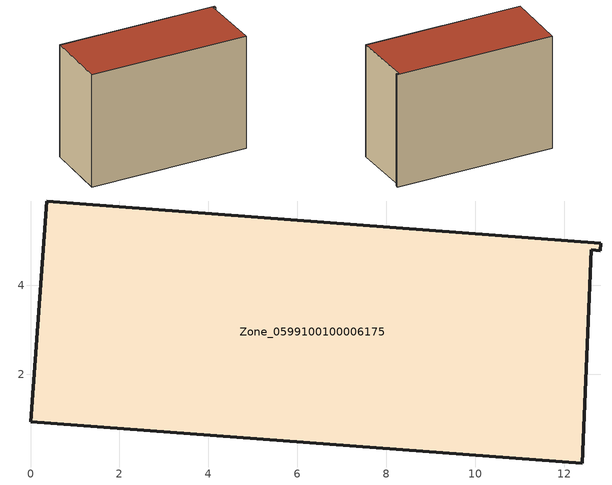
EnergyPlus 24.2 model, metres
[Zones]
Zone_0599100100006175
 floor ground (C_G): 0.37,5.9 12.83,4.95 12.82,4.78 12.61,4.79 12.41,0 0,0.93 z0
 wall outside (C_F): 12.83,4.95 0.37,5.9 0,0.93 12.41,0 12.61,4.79 12.82,4.78 12.83,4.95 z0:9.18
 roof outside (C_R): 0.37,5.9 0,0.93 12.41,0 12.61,4.79 12.82,4.78 12.83,4.95 z9.18
[BUILDING]
Pand.0599100100006175: North Axis=0; Terrain=City; Loads Convergence Tolerance Value=0.04; Temperature Convergence Tolerance Value=0.4; Solar Distribution=FullExterior; Maximum Number of Warmup Days=25; Minimum Number of Warmup Days=1
[Site:Location]
Rotterdam.The.Hague.AP_ZH_NLD Design_Conditions: Latitude=51.96; Longitude=4.45; Time Zone=1; Elevation=-4.5
[SITE:GROUNDTEMPERATURE:BUILDINGSURFACE]
18, 18, 18, 18, 18, 18, 18, 18, 18, 18, 18, 18
[MATERIAL] Thermal Absorptance=0.9; Solar Absorptance=0.7; Visible Absorptance=0.7
Name | Roughness | Thickness | Conductivity | Density | Specific Heat
G.TC.2015-2018 | MediumSmooth | 0.15 | 0.0428571 | 540 | 1210
F.TC.2015-2018 | Rough | 0.3 | 0.0666667 | 1920 | 840
R.TC.2015-2018 | MediumRough | 0.2 | 0.0333333 | 1500 | 1000
[CONSTRUCTION]
C_G: G.TC.2015-2018
C_F: F.TC.2015-2018
C_R: R.TC.2015-2018
[ZONE]
Zone_0599100100006175: Type=1; Multiplier=1; Ceiling Height=Autocalculate; Volume=Autocalculate; Floor Area=autocalculate; Part of Total Floor Area=Yes
[ZONEINFILTRATION:DESIGNFLOWRATE]
Infil_Zone_0599100100006175: Zone or ZoneList or Space or SpaceList=Zone_0599100100006175; Schedule=AlwaysOn; Design Flow Rate Calculation Method=Flow/Area; Flow Rate per Floor Area=0.0015; Constant Term Coefficient=1; Temperature Term Coefficient=0; Velocity Term Coefficient=0; Velocity Squared Term Coefficient=0
[HVACTEMPLATE:ZONE:IDEALLOADSAIRSYSTEM]
Zone_0599100100006175: Maximum Heating Supply Air Temperature=50; Minimum Cooling Supply Air Temperature=13; Maximum Heating Supply Air Humidity Ratio=0.0156; Minimum Cooling Supply Air Humidity Ratio=0.0077; Heating Limit=NoLimit; Cooling Limit=NoLimit; Dehumidification Control Type=ConstantSensibleHeatRatio; Cooling Sensible Heat Ratio=0.7; Dehumidification Setpoint=60; Humidification Control Type=None; Humidification Setpoint=30; Outdoor Air Method=None; Outdoor Air Flow Rate per Person=0.00944; Outdoor Air Flow Rate per Zone Floor Area=0; Outdoor Air Flow Rate per Zone=0; Demand Controlled Ventilation Type=None; Outdoor Air Economizer Type=NoEconomizer; Heat Recovery Type=None; Sensible Heat Recovery Effectiveness=0.7; Latent Heat Recovery Effectiveness=0.65
[ZONECONTROL:THERMOSTAT]
ThermostatControl_Zone_0599100100006175: Zone or ZoneList=Zone_0599100100006175; Control Type Schedule=DualSetpointControlType; Control 1=Thermostat_Zone_0599100100006175; Temperature Difference Between Cutout And Setpoint=0
[THERMOSTATSETPOINT:DUALSETPOINT]
Thermostat_Zone_0599100100006175: Heating Setpoint Temperature Schedule=HeatingSetpoint_Zone_0599100100006175; Cooling Setpoint Temperature Schedule=CoolingSetpoint_Zone_0599100100006175
[SCHEDULE:COMPACT]
HeatingSetpoint_Zone_0599100100006175: Through: 12/31, For: AllDays, Until: 24:00, 21
CoolingSetpoint_Zone_0599100100006175: Through: 12/31, For: AllDays, Until: 24:00, 24
DualSetpointControlType: Through: 12/31, For: AllDays, Until: 24:00, 4
AlwaysOn: Through: 12/31, For: AllDays, Until: 24:00, 1
